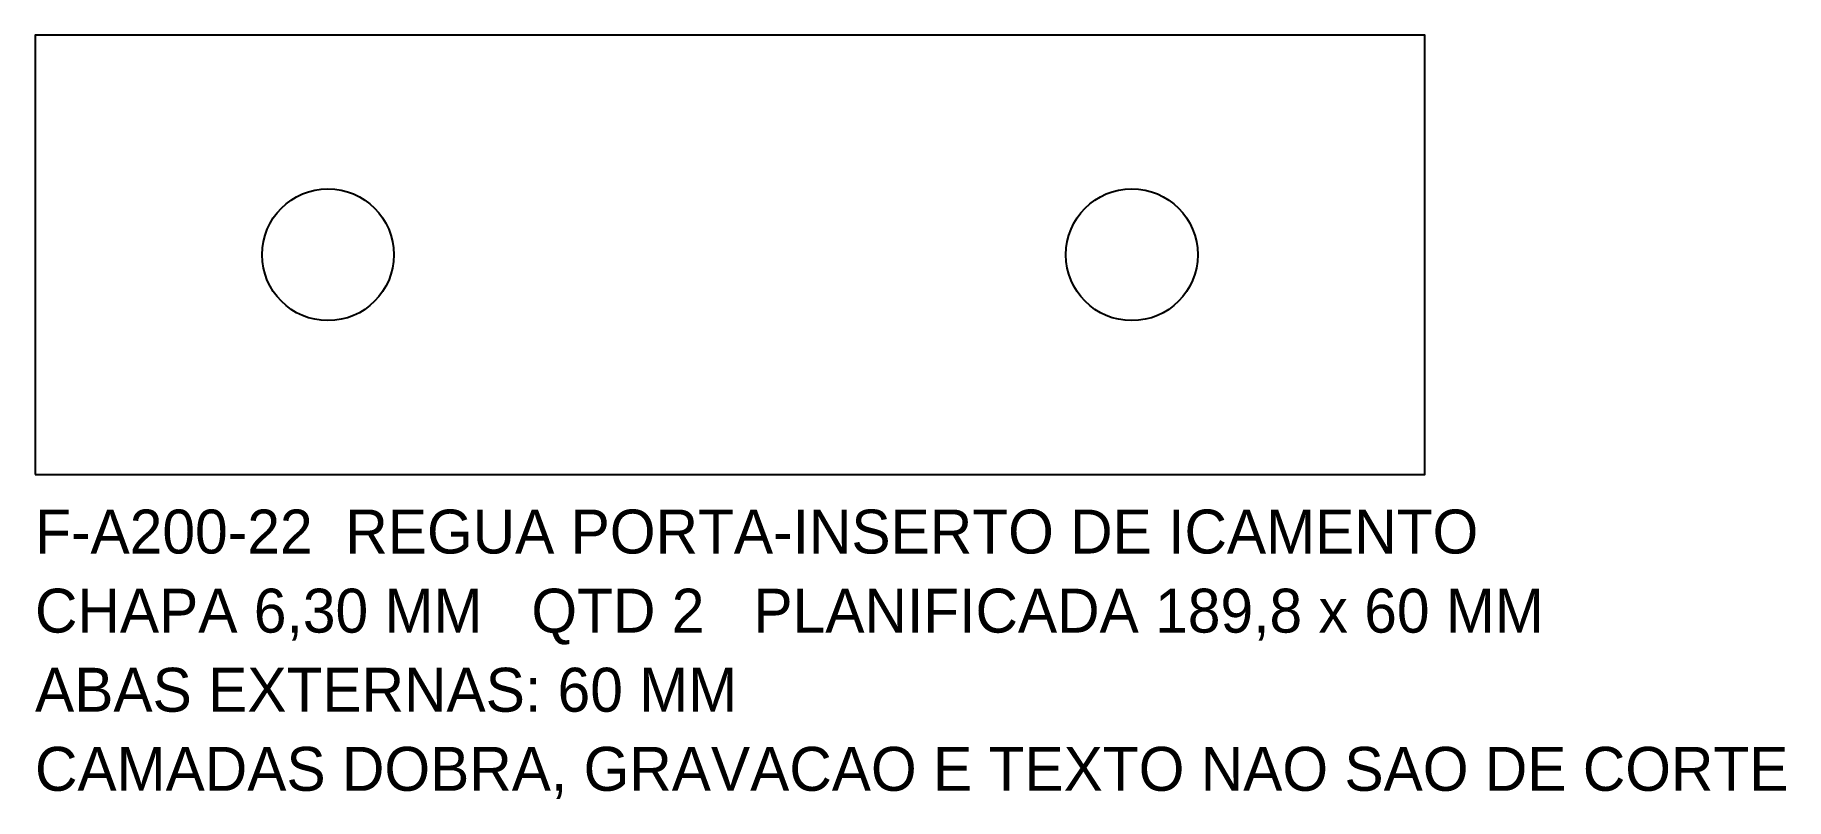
# Model space of a CAD drawing. Header units: millimetres. Extents: x 0 to 239, y -44 to 60.
import ezdxf

# ---------------------------------------------------------------- set-up
doc = ezdxf.new("R2010")
doc.units = ezdxf.units.MM
doc.layers.add('CORTE', color=7, linetype='CONTINUOUS')
doc.layers.add('TEXTO', color=3, linetype='CONTINUOUS')

msp = doc.modelspace()

# ---------------------------------------------------------------- linework, layer by layer
at = {"layer": 'CORTE'}
msp.add_lwpolyline([(0, 0), (189.75, 0), (189.75, 60), (0, 60)], close=True, dxfattribs=at)
for centre in [(40, 30), (149.75, 30)]:
    msp.add_circle(centre, 9, dxfattribs=at)

# ---------------------------------------------------------------- texts
at = {"layer": 'TEXTO'}
for s, p in [('F-A200-22  REGUA PORTA-INSERTO DE ICAMENTO', (0, -10.8)), ('CHAPA 6,30 MM   QTD 2   PLANIFICADA 189,8 x 60 MM', (0, -21.6)), ('ABAS EXTERNAS: 60 MM', (0, -32.4)), ('CAMADAS DOBRA, GRAVACAO E TEXTO NAO SAO DE CORTE', (0, -43.2))]:
    msp.add_text(s, height=6, dxfattribs=at).set_placement(p)

doc.saveas('drawing.dxf')
